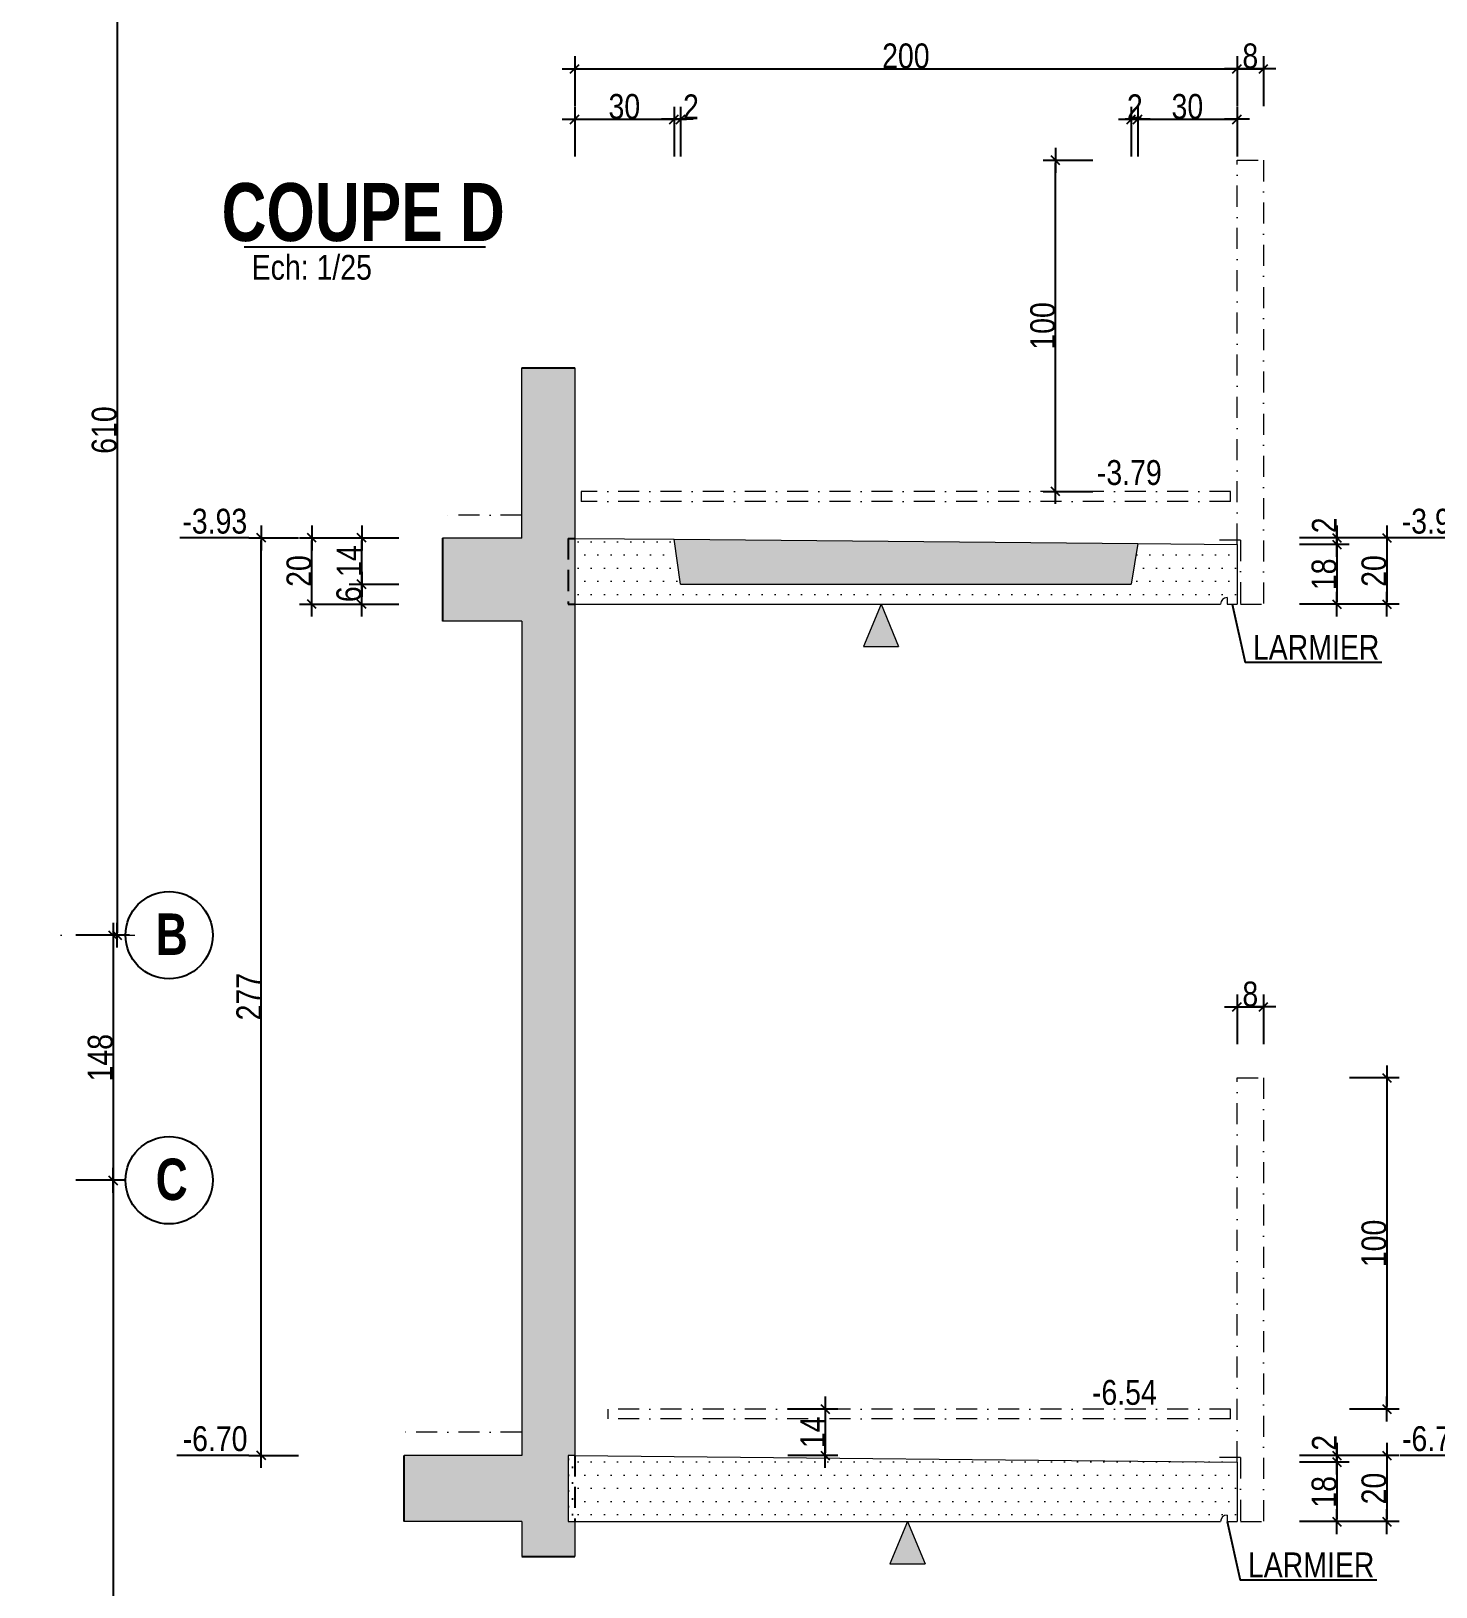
# Model space of a CAD drawing. Header units: millimetres. Extents: x 9051 to 35021, y -32652 to 0.
# Drawn here: x 32527 to 33375, y -30262 to -29322 of the extents above; entities that cross this region are included whole.
import ezdxf
from ezdxf.enums import TextEntityAlignment as Align

# ---------------------------------------------------------------- set-up
doc = ezdxf.new("R2010")
doc.units = ezdxf.units.MM
doc.linetypes.add('CACHEX2', pattern=[19.05, 12.7, -6.35])
doc.linetypes.add('TIRETPTX2', pattern=[50.8, 25.4, -12.7, 0, -12.7])
for name, color, linetype in [('01_cote_gen', 4, 'Continuous'), ('01_linteaux', 2, 'Continuous'), ('01_murs_sup', 2, 'CACHEX2'), ('01_poch_BN', 9, 'Continuous'), ('01_poch_murs', 253, 'Continuous'), ('01_texte', 230, 'Continuous'), ('AA_COTES', 2, 'Continuous')]:
    doc.layers.add(name, color=color, linetype=linetype)
doc.layers.add('01_murs_coup', color=5, linetype='Continuous', lineweight=60)
doc.layers.add('01_tram_axes', color=2, linetype='TIRETPTX2', lineweight=9)
doc.styles.add('ARIAL NA', font='ARIALN.TTF')
doc.styles.add('impact', font='impact.ttf')
doc.styles.add('STYLE2', font='ARIALN.TTF')
doc.dimstyles.new('JB25', dxfattribs={"dimscale": 0.1, "dimtxt": 150, "dimasz": 15, "dimexe": 0.1, "dimexo": 0.1, "dimgap": 0.09, "dimtad": 1, "dimdec": 1, "dimlfac": 0.5, "dimdsep": 46, "dimtxsty": 'STYLE2', "dimblk1": 'BOND_G', "dimblk2": 'BOND_D', "dimsah": 1, "dimcen": 1.5, "dimdle": 0.01, "dimse1": 1, "dimse2": 1, "dimclrd": 4, "dimclre": 2, "dimclrt": 6, "dimazin": 2, "dimtfac": 2.333333, "dimtdec": 1, "dimtix": 1, "dimtmove": 2, "dimatfit": 3, "dimldrblk": 'BOND_G', "dimfxl": 1, "dimtolj": 1, "dimtzin": 0, "dimarcsym": 0})
doc.dimstyles.new('JB50', dxfattribs={"dimscale": 0.1, "dimtxt": 150, "dimasz": 15, "dimexe": 0.1, "dimexo": 0.1, "dimgap": 0.09, "dimtad": 1, "dimdec": 1, "dimdsep": 46, "dimtxsty": 'STYLE2', "dimblk1": 'BOND_G', "dimblk2": 'BOND_D', "dimsah": 1, "dimcen": 1.5, "dimdle": 0.01, "dimse1": 1, "dimse2": 1, "dimclrd": 4, "dimclre": 2, "dimclrt": 6, "dimazin": 2, "dimtfac": 2.333333, "dimtdec": 1, "dimtix": 1, "dimtmove": 2, "dimatfit": 3, "dimldrblk": 'BOND_G', "dimfxl": 1, "dimtolj": 1, "dimtzin": 0, "dimarcsym": 0})

# ---------------------------------------------------------------- blocks, each defined once
blk = doc.blocks.new('BOND_G')
at = {"layer": 'AA_COTES', "color": 0}
for p, q in [((0, -5), (0, 15)), ((5, 0), (-5, 0)), ((1.77, 1.77), (-1.77, -1.77))]:
    blk.add_line(p, q, dxfattribs=at)
blk = doc.blocks.new('BOND_D')
at = {"layer": 'AA_COTES', "color": 0}
for p, q in [((5, 0), (-5, 0)), ((-1.77, -1.77), (1.77, 1.77)), ((0, 5), (0, -15))]:
    blk.add_line(p, q, dxfattribs=at)
blk = doc.blocks.new('*D4361')
at = {"layer": '01_cote_gen', "color": 4, "lineweight": -2, "ltscale": 0.1, "transparency": 16777216}
blk.add_line((32578.81, -29259.73), (32578.81, -29866.73), dxfattribs=at)
at = {"layer": 'Defpoints', "color": 0, "ltscale": 0.1, "transparency": 16777216}
for p in [(32574.59, -29258.23), (32574.59, -29868.23), (32578.81, -29868.23)]:
    blk.add_point(p, dxfattribs=at)
at = {"layer": '01_cote_gen', "color": 4, "lineweight": -2, "ltscale": 0.1, "transparency": 16777216, "xscale": 1.5, "yscale": 1.5, "zscale": 1.5}
for name, p, rotation in [('BOND_G', (32578.81, -29258.23), 90), ('BOND_D', (32578.81, -29868.23), 270)]:
    blk.add_blockref(name, p, dxfattribs=dict(at, rotation=rotation))
at = {"layer": '01_cote_gen', "color": 6, "ltscale": 0.1, "transparency": 16777216, "insert": (32571.14, -29563.23), "char_height": 15, "attachment_point": 5, "rotation": 90, "style": 'STYLE2'}
blk.add_mtext('\\A1;610', dxfattribs=at)
blk = doc.blocks.new('*D4362')
at = {"layer": '01_cote_gen', "color": 4, "lineweight": -2, "ltscale": 0.1, "transparency": 16777216}
blk.add_line((32576.42, -29869.73), (32576.42, -30014.73), dxfattribs=at)
at = {"layer": 'Defpoints', "color": 0, "ltscale": 0.1, "transparency": 16777216}
for p in [(32574.59, -29868.23), (32576.42, -30016.23), (32576.42, -30016.23)]:
    blk.add_point(p, dxfattribs=at)
at = {"layer": '01_cote_gen', "color": 4, "lineweight": -2, "ltscale": 0.1, "transparency": 16777216, "xscale": 1.5, "yscale": 1.5, "zscale": 1.5}
for name, p, rotation in [('BOND_G', (32576.42, -29868.23), 90), ('BOND_D', (32576.42, -30016.23), 270)]:
    blk.add_blockref(name, p, dxfattribs=dict(at, rotation=rotation))
at = {"layer": '01_cote_gen', "color": 6, "ltscale": 0.1, "transparency": 16777216, "insert": (32568.75, -29942.23), "char_height": 15, "attachment_point": 5, "rotation": 90, "style": 'STYLE2'}
blk.add_mtext('\\A1;148', dxfattribs=at)
blk = doc.blocks.new('*D4363')
at = {"layer": '01_cote_gen', "color": 4, "lineweight": -2, "ltscale": 0.1, "transparency": 16777216}
blk.add_line((32576.42, -30017.73), (32576.42, -30624.73), dxfattribs=at)
at = {"layer": 'Defpoints', "color": 0, "ltscale": 0.1, "transparency": 16777216}
for p in [(32576.42, -30016.23), (32576.42, -30626.23), (32576.42, -30626.23)]:
    blk.add_point(p, dxfattribs=at)
at = {"layer": '01_cote_gen', "color": 4, "lineweight": -2, "ltscale": 0.1, "transparency": 16777216, "xscale": 1.5, "yscale": 1.5, "zscale": 1.5}
for name, p, rotation in [('BOND_G', (32576.42, -30016.23), 90), ('BOND_D', (32576.42, -30626.23), 270)]:
    blk.add_blockref(name, p, dxfattribs=dict(at, rotation=rotation))
at = {"layer": '01_cote_gen', "color": 6, "ltscale": 0.1, "transparency": 16777216, "insert": (32568.75, -30321.23), "char_height": 15, "attachment_point": 5, "rotation": 90, "style": 'STYLE2'}
blk.add_mtext('\\A1;610', dxfattribs=at)
blk = doc.blocks.new('*D4152')
at = {"layer": '01_cote_gen', "color": 4, "lineweight": -2, "transparency": 16777216}
blk.add_line((33315.44, -30187.86), (33315.44, -30220.86), dxfattribs=at)
at = {"layer": 'Defpoints', "color": 0, "transparency": 16777216}
for p in [(33200.36, -30186.36), (33200.36, -30222.36), (33315.44, -30222.36)]:
    blk.add_point(p, dxfattribs=at)
at = {"layer": '01_cote_gen', "color": 4, "lineweight": -2, "transparency": 16777216, "xscale": 1.5, "yscale": 1.5, "zscale": 1.5}
for name, p, rotation in [('BOND_G', (33315.44, -30186.36), 90), ('BOND_D', (33315.44, -30222.36), 270)]:
    blk.add_blockref(name, p, dxfattribs=dict(at, rotation=rotation))
at = {"layer": '01_cote_gen', "color": 6, "lineweight": 0, "transparency": 16777216, "insert": (33307.77, -30204.36), "char_height": 15, "attachment_point": 5, "rotation": 90, "style": 'STYLE2'}
blk.add_mtext('\\A1;18', dxfattribs=at)
blk = doc.blocks.new('*D4153')
at = {"layer": '01_cote_gen', "color": 4, "lineweight": -2, "transparency": 16777216}
blk.add_line((32856.68, -29345.07), (33253.68, -29345.07), dxfattribs=at)
at = {"layer": 'Defpoints', "color": 0, "transparency": 16777216}
for p in [(33255.18, -29345.07), (33255.18, -29356.7), (32855.18, -29419.95)]:
    blk.add_point(p, dxfattribs=at)
at = {"layer": '01_cote_gen', "color": 4, "lineweight": -2, "transparency": 16777216, "xscale": 1.5, "yscale": 1.5, "zscale": 1.5, "rotation": 180}
blk.add_blockref('BOND_G', (32855.18, -29345.07), dxfattribs=at)
at = {"layer": '01_cote_gen', "color": 4, "lineweight": -2, "transparency": 16777216, "xscale": 1.5, "yscale": 1.5, "zscale": 1.5}
blk.add_blockref('BOND_D', (33255.18, -29345.07), dxfattribs=at)
at = {"layer": '01_cote_gen', "color": 6, "lineweight": 0, "transparency": 16777216, "insert": (33055.18, -29337.4), "char_height": 15, "attachment_point": 5, "style": 'STYLE2'}
blk.add_mtext('\\A1;200', dxfattribs=at)
blk = doc.blocks.new('*D4154')
at = {"layer": '01_cote_gen', "color": 4, "lineweight": -2, "transparency": 16777216}
blk.add_line((33315.44, -30183.86), (33315.44, -30184.86), dxfattribs=at)
at = {"layer": 'Defpoints', "color": 0, "transparency": 16777216}
for p in [(32796.36, -30182.36), (33200.36, -30186.36), (33315.44, -30186.36)]:
    blk.add_point(p, dxfattribs=at)
at = {"layer": '01_cote_gen', "color": 4, "lineweight": -2, "transparency": 16777216, "xscale": 1.5, "yscale": 1.5, "zscale": 1.5}
for name, p, rotation in [('BOND_G', (33315.44, -30182.36), 90), ('BOND_D', (33315.44, -30186.36), 270)]:
    blk.add_blockref(name, p, dxfattribs=dict(at, rotation=rotation))
at = {"layer": '01_cote_gen', "color": 6, "lineweight": 0, "transparency": 16777216, "insert": (33307.9, -30174.75), "char_height": 15, "attachment_point": 5, "rotation": 90, "style": 'STYLE2'}
blk.add_mtext('\\A1;2', dxfattribs=at)
blk = doc.blocks.new('*D4155')
at = {"layer": '01_cote_gen', "color": 4, "lineweight": -2, "transparency": 16777216}
blk.add_line((33345.6, -30183.86), (33345.6, -30220.86), dxfattribs=at)
at = {"layer": 'Defpoints', "color": 0, "transparency": 16777216}
for p in [(33322.94, -30182.36), (33322.94, -30222.36), (33345.6, -30222.36)]:
    blk.add_point(p, dxfattribs=at)
at = {"layer": '01_cote_gen', "color": 4, "lineweight": -2, "transparency": 16777216, "xscale": 1.5, "yscale": 1.5, "zscale": 1.5}
for name, p, rotation in [('BOND_G', (33345.6, -30182.36), 90), ('BOND_D', (33345.6, -30222.36), 270)]:
    blk.add_blockref(name, p, dxfattribs=dict(at, rotation=rotation))
at = {"layer": '01_cote_gen', "color": 6, "lineweight": 0, "transparency": 16777216, "insert": (33337.93, -30202.36), "char_height": 15, "attachment_point": 5, "rotation": 90, "style": 'STYLE2'}
blk.add_mtext('\\A1;20', dxfattribs=at)
blk = doc.blocks.new('*D4156')
at = {"layer": '01_cote_gen', "color": 4, "lineweight": -2, "ltscale": 2, "transparency": 16777216}
blk.add_line((32856.68, -29375.6), (32913.68, -29375.6), dxfattribs=at)
at = {"layer": 'Defpoints', "color": 0, "ltscale": 2, "transparency": 16777216}
for p in [(32915.18, -29375.6), (32855.18, -29398.1), (32915.18, -29398.1)]:
    blk.add_point(p, dxfattribs=at)
at = {"layer": '01_cote_gen', "color": 4, "lineweight": -2, "ltscale": 2, "transparency": 16777216, "xscale": 1.5, "yscale": 1.5, "zscale": 1.5, "rotation": 180}
blk.add_blockref('BOND_G', (32855.18, -29375.6), dxfattribs=at)
at = {"layer": '01_cote_gen', "color": 4, "lineweight": -2, "ltscale": 2, "transparency": 16777216, "xscale": 1.5, "yscale": 1.5, "zscale": 1.5}
blk.add_blockref('BOND_D', (32915.18, -29375.6), dxfattribs=at)
at = {"layer": '01_cote_gen', "color": 6, "lineweight": 0, "ltscale": 2, "transparency": 16777216, "insert": (32885.18, -29367.93), "char_height": 15, "attachment_point": 5, "style": 'STYLE2'}
blk.add_mtext('\\A1;30', dxfattribs=at)
blk = doc.blocks.new('*D4157')
at = {"layer": '01_cote_gen', "color": 4, "lineweight": -2, "ltscale": 2, "transparency": 16777216}
blk.add_line((32916.68, -29375.6), (32917.68, -29375.6), dxfattribs=at)
at = {"layer": 'Defpoints', "color": 0, "ltscale": 2, "transparency": 16777216}
for p in [(32919.18, -29375.6), (32915.18, -29398.1), (32919.18, -29398.1)]:
    blk.add_point(p, dxfattribs=at)
at = {"layer": '01_cote_gen', "color": 4, "lineweight": -2, "ltscale": 2, "transparency": 16777216, "xscale": 1.5, "yscale": 1.5, "zscale": 1.5, "rotation": 180}
blk.add_blockref('BOND_G', (32915.18, -29375.6), dxfattribs=at)
at = {"layer": '01_cote_gen', "color": 4, "lineweight": -2, "ltscale": 2, "transparency": 16777216, "xscale": 1.5, "yscale": 1.5, "zscale": 1.5}
blk.add_blockref('BOND_D', (32919.18, -29375.6), dxfattribs=at)
at = {"layer": '01_cote_gen', "color": 6, "lineweight": 0, "ltscale": 2, "transparency": 16777216, "insert": (32925.42, -29368.06), "char_height": 15, "attachment_point": 5, "style": 'STYLE2'}
blk.add_mtext('\\A1;2', dxfattribs=at)
blk = doc.blocks.new('*D4158')
at = {"layer": '01_cote_gen', "color": 4, "lineweight": -2, "ltscale": 2, "transparency": 16777216}
blk.add_line((33192.68, -29375.6), (33193.68, -29375.6), dxfattribs=at)
at = {"layer": 'Defpoints', "color": 0, "ltscale": 2, "transparency": 16777216}
for p in [(33195.18, -29375.6), (33195.18, -29397.73), (33191.18, -29422.32)]:
    blk.add_point(p, dxfattribs=at)
at = {"layer": '01_cote_gen', "color": 4, "lineweight": -2, "ltscale": 2, "transparency": 16777216, "xscale": 1.5, "yscale": 1.5, "zscale": 1.5, "rotation": 180}
blk.add_blockref('BOND_G', (33191.18, -29375.6), dxfattribs=at)
at = {"layer": '01_cote_gen', "color": 4, "lineweight": -2, "ltscale": 2, "transparency": 16777216, "xscale": 1.5, "yscale": 1.5, "zscale": 1.5}
blk.add_blockref('BOND_D', (33195.18, -29375.6), dxfattribs=at)
at = {"layer": '01_cote_gen', "color": 6, "lineweight": 0, "ltscale": 2, "transparency": 16777216, "insert": (33193.46, -29368.06), "char_height": 15, "attachment_point": 5, "style": 'STYLE2'}
blk.add_mtext('\\A1;2', dxfattribs=at)
blk = doc.blocks.new('*D4159')
at = {"layer": '01_cote_gen', "color": 4, "lineweight": -2, "ltscale": 2, "transparency": 16777216}
blk.add_line((33196.68, -29375.6), (33253.68, -29375.6), dxfattribs=at)
at = {"layer": 'Defpoints', "color": 0, "ltscale": 2, "transparency": 16777216}
for p in [(33195.18, -29383.1), (33255.18, -29375.6), (33255.18, -29398.32)]:
    blk.add_point(p, dxfattribs=at)
at = {"layer": '01_cote_gen', "color": 4, "lineweight": -2, "ltscale": 2, "transparency": 16777216, "xscale": 1.5, "yscale": 1.5, "zscale": 1.5, "rotation": 180}
blk.add_blockref('BOND_G', (33195.18, -29375.6), dxfattribs=at)
at = {"layer": '01_cote_gen', "color": 4, "lineweight": -2, "ltscale": 2, "transparency": 16777216, "xscale": 1.5, "yscale": 1.5, "zscale": 1.5}
blk.add_blockref('BOND_D', (33255.18, -29375.6), dxfattribs=at)
at = {"layer": '01_cote_gen', "color": 6, "lineweight": 0, "ltscale": 2, "transparency": 16777216, "insert": (33225.18, -29367.93), "char_height": 15, "attachment_point": 5, "style": 'STYLE2'}
blk.add_mtext('\\A1;30', dxfattribs=at)
blk = doc.blocks.new('*D4160')
at = {"layer": '01_cote_gen', "color": 4, "lineweight": -2, "ltscale": 2, "transparency": 16777216}
blk.add_line((32696.44, -29666.86), (32696.44, -29629.86), dxfattribs=at)
at = {"layer": 'Defpoints', "color": 0, "ltscale": 2, "transparency": 16777216}
for p in [(32696.44, -29628.36), (32729.48, -29628.36), (32729.48, -29668.36)]:
    blk.add_point(p, dxfattribs=at)
at = {"layer": '01_cote_gen', "color": 4, "lineweight": -2, "ltscale": 2, "transparency": 16777216, "xscale": 1.5, "yscale": 1.5, "zscale": 1.5}
for name, p, rotation in [('BOND_D', (32696.44, -29628.36), 90), ('BOND_G', (32696.44, -29668.36), 270)]:
    blk.add_blockref(name, p, dxfattribs=dict(at, rotation=rotation))
at = {"layer": '01_cote_gen', "color": 6, "lineweight": 0, "ltscale": 2, "transparency": 16777216, "insert": (32688.77, -29648.36), "char_height": 15, "attachment_point": 5, "rotation": 90, "style": 'STYLE2'}
blk.add_mtext('\\A1;20', dxfattribs=at)
blk = doc.blocks.new('*D4161')
at = {"layer": '01_cote_gen', "color": 4, "lineweight": -2, "ltscale": 2, "transparency": 16777216}
blk.add_line((32726.57, -29666.86), (32726.57, -29657.86), dxfattribs=at)
at = {"layer": 'Defpoints', "color": 0, "ltscale": 2, "transparency": 16777216}
for p in [(32726.57, -29656.36), (32938.36, -29656.36), (32938.36, -29668.36)]:
    blk.add_point(p, dxfattribs=at)
at = {"layer": '01_cote_gen', "color": 4, "lineweight": -2, "ltscale": 2, "transparency": 16777216, "xscale": 1.5, "yscale": 1.5, "zscale": 1.5}
for name, p, rotation in [('BOND_D', (32726.57, -29656.36), 90), ('BOND_G', (32726.57, -29668.36), 270)]:
    blk.add_blockref(name, p, dxfattribs=dict(at, rotation=rotation))
at = {"layer": '01_cote_gen', "color": 6, "lineweight": 0, "ltscale": 2, "transparency": 16777216, "insert": (32718.91, -29662.36), "char_height": 15, "attachment_point": 5, "rotation": 90, "style": 'STYLE2'}
blk.add_mtext('\\A1;6', dxfattribs=at)
blk = doc.blocks.new('*D4162')
at = {"layer": '01_cote_gen', "color": 4, "lineweight": -2, "ltscale": 2, "transparency": 16777216}
blk.add_line((32726.57, -29654.86), (32726.57, -29629.86), dxfattribs=at)
at = {"layer": 'Defpoints', "color": 0, "ltscale": 2, "transparency": 16777216}
for p in [(32718.94, -29628.36), (32726.57, -29628.36), (32749.07, -29656.36)]:
    blk.add_point(p, dxfattribs=at)
at = {"layer": '01_cote_gen', "color": 4, "lineweight": -2, "ltscale": 2, "transparency": 16777216, "xscale": 1.5, "yscale": 1.5, "zscale": 1.5}
for name, p, rotation in [('BOND_D', (32726.57, -29628.36), 90), ('BOND_G', (32726.57, -29656.36), 270)]:
    blk.add_blockref(name, p, dxfattribs=dict(at, rotation=rotation))
at = {"layer": '01_cote_gen', "color": 6, "lineweight": 0, "ltscale": 2, "transparency": 16777216, "insert": (32719.04, -29642.36), "char_height": 15, "attachment_point": 5, "rotation": 90, "style": 'STYLE2'}
blk.add_mtext('\\A1;14', dxfattribs=at)
blk = doc.blocks.new('*D4163')
at = {"layer": '01_cote_gen', "color": 4, "lineweight": -2, "ltscale": 2, "transparency": 16777216}
blk.add_line((33256.68, -29911.51), (33269.68, -29911.51), dxfattribs=at)
at = {"layer": 'Defpoints', "color": 0, "ltscale": 2, "transparency": 16777216}
for p in [(33271.18, -29911.51), (33255.18, -29985.77), (33271.18, -29985.77)]:
    blk.add_point(p, dxfattribs=at)
at = {"layer": '01_cote_gen', "color": 4, "lineweight": -2, "ltscale": 2, "transparency": 16777216, "xscale": 1.5, "yscale": 1.5, "zscale": 1.5, "rotation": 180}
blk.add_blockref('BOND_G', (33255.18, -29911.51), dxfattribs=at)
at = {"layer": '01_cote_gen', "color": 4, "lineweight": -2, "ltscale": 2, "transparency": 16777216, "xscale": 1.5, "yscale": 1.5, "zscale": 1.5}
blk.add_blockref('BOND_D', (33271.18, -29911.51), dxfattribs=at)
at = {"layer": '01_cote_gen', "color": 6, "lineweight": 0, "ltscale": 2, "transparency": 16777216, "insert": (33263.18, -29903.84), "char_height": 15, "attachment_point": 5, "style": 'STYLE2'}
blk.add_mtext('\\A1;8', dxfattribs=at)
blk = doc.blocks.new('*D4164')
at = {"layer": '01_cote_gen', "color": 4, "lineweight": -2, "ltscale": 2, "transparency": 16777216}
blk.add_line((33345.6, -29955.86), (33345.6, -30152.86), dxfattribs=at)
at = {"layer": 'Defpoints', "color": 0, "ltscale": 2, "transparency": 16777216}
for p in [(33232.36, -29954.36), (33212.36, -30154.36), (33345.6, -30154.36)]:
    blk.add_point(p, dxfattribs=at)
at = {"layer": '01_cote_gen', "color": 4, "lineweight": -2, "ltscale": 2, "transparency": 16777216, "xscale": 1.5, "yscale": 1.5, "zscale": 1.5}
for name, p, rotation in [('BOND_G', (33345.6, -29954.36), 90), ('BOND_D', (33345.6, -30154.36), 270)]:
    blk.add_blockref(name, p, dxfattribs=dict(at, rotation=rotation))
at = {"layer": '01_cote_gen', "color": 6, "lineweight": 0, "ltscale": 2, "transparency": 16777216, "insert": (33337.93, -30054.36), "char_height": 15, "attachment_point": 5, "rotation": 90, "style": 'STYLE2'}
blk.add_mtext('\\A1;100', dxfattribs=at)
blk = doc.blocks.new('*D4165')
at = {"layer": '01_cote_gen', "color": 4, "lineweight": -2, "transparency": 16777216}
blk.add_line((33315.44, -29633.86), (33315.44, -29666.86), dxfattribs=at)
at = {"layer": 'Defpoints', "color": 0, "transparency": 16777216}
for p in [(33212.36, -29632.36), (33212.36, -29668.36), (33315.44, -29668.36)]:
    blk.add_point(p, dxfattribs=at)
at = {"layer": '01_cote_gen', "color": 4, "lineweight": -2, "transparency": 16777216, "xscale": 1.5, "yscale": 1.5, "zscale": 1.5}
for name, p, rotation in [('BOND_G', (33315.44, -29632.36), 90), ('BOND_D', (33315.44, -29668.36), 270)]:
    blk.add_blockref(name, p, dxfattribs=dict(at, rotation=rotation))
at = {"layer": '01_cote_gen', "color": 6, "lineweight": 0, "transparency": 16777216, "insert": (33307.77, -29650.36), "char_height": 15, "attachment_point": 5, "rotation": 90, "style": 'STYLE2'}
blk.add_mtext('\\A1;18', dxfattribs=at)
blk = doc.blocks.new('*D4166')
at = {"layer": '01_cote_gen', "color": 4, "lineweight": -2, "transparency": 16777216}
blk.add_line((33315.44, -29629.86), (33315.44, -29630.86), dxfattribs=at)
at = {"layer": 'Defpoints', "color": 0, "transparency": 16777216}
for p in [(32824.36, -29628.36), (33212.36, -29632.36), (33315.44, -29632.36)]:
    blk.add_point(p, dxfattribs=at)
at = {"layer": '01_cote_gen', "color": 4, "lineweight": -2, "transparency": 16777216, "xscale": 1.5, "yscale": 1.5, "zscale": 1.5}
for name, p, rotation in [('BOND_G', (33315.44, -29628.36), 90), ('BOND_D', (33315.44, -29632.36), 270)]:
    blk.add_blockref(name, p, dxfattribs=dict(at, rotation=rotation))
at = {"layer": '01_cote_gen', "color": 6, "lineweight": 0, "transparency": 16777216, "insert": (33307.9, -29620.76), "char_height": 15, "attachment_point": 5, "rotation": 90, "style": 'STYLE2'}
blk.add_mtext('\\A1;2', dxfattribs=at)
blk = doc.blocks.new('*D4167')
at = {"layer": '01_cote_gen', "color": 4, "lineweight": -2, "transparency": 16777216}
blk.add_line((33345.6, -29629.86), (33345.6, -29666.86), dxfattribs=at)
at = {"layer": 'Defpoints', "color": 0, "transparency": 16777216}
for p in [(33322.94, -29628.36), (33322.94, -29668.36), (33345.6, -29668.36)]:
    blk.add_point(p, dxfattribs=at)
at = {"layer": '01_cote_gen', "color": 4, "lineweight": -2, "transparency": 16777216, "xscale": 1.5, "yscale": 1.5, "zscale": 1.5}
for name, p, rotation in [('BOND_G', (33345.6, -29628.36), 90), ('BOND_D', (33345.6, -29668.36), 270)]:
    blk.add_blockref(name, p, dxfattribs=dict(at, rotation=rotation))
at = {"layer": '01_cote_gen', "color": 6, "lineweight": 0, "transparency": 16777216, "insert": (33337.93, -29648.36), "char_height": 15, "attachment_point": 5, "rotation": 90, "style": 'STYLE2'}
blk.add_mtext('\\A1;20', dxfattribs=at)
blk = doc.blocks.new('*D4168')
at = {"layer": '01_cote_gen', "color": 4, "lineweight": -2, "ltscale": 2, "transparency": 16777216}
blk.add_line((32665.94, -30180.86), (32665.94, -29629.86), dxfattribs=at)
at = {"layer": 'Defpoints', "color": 0, "ltscale": 2, "transparency": 16777216}
for p in [(32665.94, -29628.36), (32689.03, -29628.36), (32689.03, -30182.36)]:
    blk.add_point(p, dxfattribs=at)
at = {"layer": '01_cote_gen', "color": 4, "lineweight": -2, "ltscale": 2, "transparency": 16777216, "xscale": 1.5, "yscale": 1.5, "zscale": 1.5}
for name, p, rotation in [('BOND_D', (32665.94, -29628.36), 90), ('BOND_G', (32665.94, -30182.36), 270)]:
    blk.add_blockref(name, p, dxfattribs=dict(at, rotation=rotation))
at = {"layer": '01_cote_gen', "color": 6, "lineweight": 0, "ltscale": 2, "transparency": 16777216, "insert": (32658.4, -29905.36), "char_height": 15, "attachment_point": 5, "rotation": 90, "style": 'STYLE2'}
blk.add_mtext('\\A1;277', dxfattribs=at)
blk = doc.blocks.new('*D4414')
at = {"layer": '01_cote_gen', "color": 4, "lineweight": -2, "ltscale": 2, "transparency": 16777216}
blk.add_line((33006.5, -30155.86), (33006.5, -30180.86), dxfattribs=at)
at = {"layer": 'Defpoints', "color": 0, "ltscale": 2, "transparency": 16777216}
for p in [(32875.18, -30154.36), (32787.7, -30182.36), (33006.5, -30182.36)]:
    blk.add_point(p, dxfattribs=at)
at = {"layer": '01_cote_gen', "color": 4, "lineweight": -2, "ltscale": 2, "transparency": 16777216, "xscale": 1.5, "yscale": 1.5, "zscale": 1.5}
for name, p, rotation in [('BOND_G', (33006.5, -30154.36), 90), ('BOND_D', (33006.5, -30182.36), 270)]:
    blk.add_blockref(name, p, dxfattribs=dict(at, rotation=rotation))
at = {"layer": '01_cote_gen', "color": 6, "lineweight": 0, "ltscale": 2, "transparency": 16777216, "insert": (32998.96, -30168.36), "char_height": 15, "attachment_point": 5, "rotation": 90, "style": 'STYLE2'}
blk.add_mtext('\\A1;14', dxfattribs=at)
blk = doc.blocks.new('*D4169')
at = {"layer": '01_cote_gen', "color": 4, "lineweight": -2, "ltscale": 2, "transparency": 16777216}
blk.add_line((33256.68, -29345.07), (33269.68, -29345.07), dxfattribs=at)
at = {"layer": 'Defpoints', "color": 0, "ltscale": 2, "transparency": 16777216}
for p in [(33271.18, -29345.07), (33255.18, -29419.34), (33271.18, -29419.34)]:
    blk.add_point(p, dxfattribs=at)
at = {"layer": '01_cote_gen', "color": 4, "lineweight": -2, "ltscale": 2, "transparency": 16777216, "xscale": 1.5, "yscale": 1.5, "zscale": 1.5, "rotation": 180}
blk.add_blockref('BOND_G', (33255.18, -29345.07), dxfattribs=at)
at = {"layer": '01_cote_gen', "color": 4, "lineweight": -2, "ltscale": 2, "transparency": 16777216, "xscale": 1.5, "yscale": 1.5, "zscale": 1.5}
blk.add_blockref('BOND_D', (33271.18, -29345.07), dxfattribs=at)
at = {"layer": '01_cote_gen', "color": 6, "lineweight": 0, "ltscale": 2, "transparency": 16777216, "insert": (33263.18, -29337.4), "char_height": 15, "attachment_point": 5, "style": 'STYLE2'}
blk.add_mtext('\\A1;8', dxfattribs=at)
blk = doc.blocks.new('*D4415')
at = {"layer": '01_cote_gen', "color": 4, "lineweight": -2, "transparency": 16777216}
blk.add_line((33145.57, -29598.86), (33145.57, -29401.86), dxfattribs=at)
at = {"layer": 'Defpoints', "color": 0, "transparency": 16777216}
for p in [(33145.57, -29400.36), (33255.18, -29400.36), (33194.41, -29600.36)]:
    blk.add_point(p, dxfattribs=at)
at = {"layer": '01_cote_gen', "color": 4, "lineweight": -2, "transparency": 16777216, "xscale": 1.5, "yscale": 1.5, "zscale": 1.5}
for name, p, rotation in [('BOND_D', (33145.57, -29400.36), 90), ('BOND_G', (33145.57, -29600.36), 270)]:
    blk.add_blockref(name, p, dxfattribs=dict(at, rotation=rotation))
at = {"layer": '01_cote_gen', "color": 6, "lineweight": 0, "transparency": 16777216, "insert": (33137.9, -29500.36), "char_height": 15, "attachment_point": 5, "rotation": 90, "style": 'STYLE2'}
blk.add_mtext('\\A1;100', dxfattribs=at)

msp = doc.modelspace()

# ---------------------------------------------------------------- hatches: boundary and pattern name
at = {"layer": '01_linteaux', "lineweight": 0}
h = msp.add_hatch(dxfattribs=at)
h.set_pattern_fill('DOTS', color=256, scale=5)
h.paths.add_polyline_path([(32915.18, -29629.15), (32855.18, -29628.68), (32855.18, -29668.36), (33245.18, -29668.36, -0.414214), (33249.18, -29664.36), (33249.18, -29668.36), (33255.18, -29668.36), (33255.18, -29632.36), (33195.18, -29631.77), (33191.18, -29656.36), (32919.18, -29656.36)])
h = msp.add_hatch(dxfattribs=at)
h.set_pattern_fill('DOTS', color=256, scale=5)
h.paths.add_polyline_path([(33255.18, -30186.36), (32855.18, -30182.36), (32855.18, -30222.36), (33245.18, -30222.36, -0.414214), (33249.18, -30218.36), (33249.18, -30222.36), (33255.18, -30222.36)])
at = {"layer": '01_poch_BN', "ltscale": 0.1}
h = msp.add_hatch(color=256, dxfattribs=at)
h.dxf.hatch_style = 1
h.paths.add_polyline_path([(32855.18, -29525.58), (32823.18, -29525.58), (32823.18, -29628.56), (32775.42, -29628.56), (32775.42, -29678.56), (32823.18, -29678.56), (32823.18, -30182.36), (32752.22, -30182.36), (32752.22, -30222.36), (32823.18, -30222.36), (32823.18, -30243.42), (32855.18, -30243.42), (32855.18, -30222.36), (32851.18, -30222.36), (32851.18, -30182.36), (32855.18, -30182.36)])
h = msp.add_hatch(color=256, dxfattribs=at)
h.dxf.hatch_style = 1
h.paths.add_polyline_path([(33195.18, -29631.77), (32915.18, -29629.15), (32919.18, -29656.36), (33191.18, -29656.36)])
at = {"layer": '01_poch_murs', "ltscale": 0.1}
h = msp.add_hatch(dxfattribs=at)
h.set_pattern_fill('DOTS', color=256, scale=3)
h.set_pattern_definition([(0, (9024.729, 0), (2.38125, 4.7625), [0, -4.7625])])
h.paths.add_polyline_path([(32855.18, -30182.36), (32851.18, -30182.36), (32851.18, -30222.36), (32855.18, -30222.36)])

# ---------------------------------------------------------------- linework, layer by layer
at = {"layer": '01_linteaux', "lineweight": 0}
for p, q in [((32915.18, -29629.15), (33195.18, -29631.77)), ((33040.18, -29668.36), (33029.53, -29693.86)), ((33040.18, -29668.36), (33050.83, -29693.86)), ((33029.53, -29693.86), (33050.83, -29693.86)), ((33056.18, -30222.36), (33045.53, -30247.85)), ((33056.18, -30222.36), (33066.83, -30247.85)), ((33045.53, -30247.85), (33066.83, -30247.85))]:
    msp.add_line(p, q, dxfattribs=at)
for points in [[(33040.18, -29668.36), (33029.53, -29693.86), (33050.83, -29693.86)], [(33056.18, -30222.36), (33045.53, -30247.85), (33066.83, -30247.85)]]:
    msp.add_solid(points, dxfattribs=at)
at = {"layer": '01_murs_coup', "linetype": 'Continuous', "lineweight": 0}
for p, q in [((32823.18, -29628.56), (32823.18, -29525.58)), ((32855.18, -29525.58), (32855.18, -30182.36)), ((32823.18, -29628.56), (32775.42, -29628.56)), ((32855.18, -29628.68), (32915.18, -29629.15)), ((32919.18, -29656.36), (32915.18, -29629.15)), ((33195.18, -29631.77), (33191.18, -29656.36)), ((33195.18, -29631.77), (33255.18, -29632.36)), ((33255.18, -29632.36), (33255.18, -29668.36)), ((32919.18, -29656.36), (33191.18, -29656.36)), ((33249.18, -29664.36), (33249.18, -29668.36)), ((32855.18, -29668.36), (33245.18, -29668.36)), ((33249.18, -29668.36), (33255.18, -29668.36)), ((32823.18, -29678.56), (32775.42, -29678.56)), ((32823.18, -29678.56), (32823.18, -30182.36)), ((32823.18, -30182.36), (32752.22, -30182.36)), ((32851.18, -30182.36), (32851.18, -30222.36)), ((32855.18, -30182.36), (32851.18, -30182.36)), ((32855.18, -30182.36), (33255.18, -30186.36)), ((33255.18, -30186.36), (33255.18, -30222.36)), ((33249.18, -30218.36), (33249.18, -30222.36)), ((32823.18, -30222.36), (32752.22, -30222.36)), ((32823.18, -30222.36), (32823.18, -30243.42)), ((32851.18, -30222.36), (33245.18, -30222.36)), ((32855.18, -30222.36), (32855.18, -30243.42)), ((33249.18, -30222.36), (33255.18, -30222.36))]:
    msp.add_line(p, q, dxfattribs=at)
for centre in [(33249.18, -29668.36), (33249.18, -30222.36)]:
    msp.add_arc(centre, 4, 90, 180, dxfattribs=at)
at = {"layer": '01_murs_sup'}
for p, q in [((32851.18, -29628.68), (32851.18, -29668.36)), ((32851.18, -29628.68), (32855.18, -29628.68)), ((32851.18, -29668.36), (32855.18, -29668.36)), ((32855.18, -30182.36), (32855.18, -30222.36))]:
    msp.add_line(p, q, dxfattribs=at)
at = {"layer": '01_poch_BN', "ltscale": 0.1}
for p, q in [((32823.18, -29525.58), (32855.18, -29525.58)), ((32775.42, -29628.56), (32775.42, -29678.56)), ((32752.22, -30222.36), (32752.22, -30182.36)), ((32823.18, -30243.42), (32855.18, -30243.42))]:
    msp.add_line(p, q, dxfattribs=at)
at = {"layer": '01_texte'}
for p, q in [((32655.66, -29452.69), (32801.26, -29452.69)), ((32658.44, -29628.36), (32616.75, -29628.36)), ((33394.78, -29628.36), (33353.1, -29628.36)), ((33252.18, -29668.36), (33260.15, -29703.66)), ((33342.66, -29703.66), (33260.15, -29703.66)), ((32653.99, -30182.36), (32614.91, -30182.36)), ((32658.44, -30182.36), (32617.41, -30182.36)), ((33394.78, -30182.36), (33353.75, -30182.36)), ((33249.18, -30222.36), (33257.15, -30257.66)), ((33339.66, -30257.66), (33257.15, -30257.66))]:
    msp.add_line(p, q, dxfattribs=at)
for centre in [(32610.26, -29868.23), (32610.26, -30016.23)]:
    msp.add_circle(centre, 26.34, dxfattribs=at)
at = {"layer": '01_tram_axes', "ltscale": 0.5}
for p, q in [((33255.18, -29632.36), (33255.18, -29400.36)), ((33255.18, -29400.36), (33271.18, -29400.36)), ((33271.18, -29400.36), (33271.18, -29668.36)), ((33251.18, -29600.36), (32859.18, -29600.36)), ((32859.18, -29600.36), (32859.18, -29606.36)), ((33251.18, -29606.36), (32859.18, -29606.36)), ((33251.18, -29606.36), (33251.18, -29600.36)), ((33251.18, -29606.36), (33251.18, -29600.36)), ((32823.18, -29614.56), (32775.42, -29614.56)), ((33257.18, -29629.66), (33240.19, -29629.66)), ((33257.18, -29629.66), (33257.18, -29668.36)), ((33257.18, -29668.36), (33271.18, -29668.36)), ((33255.18, -30186.36), (33255.18, -29954.36)), ((33255.18, -29954.36), (33271.18, -29954.36)), ((33271.18, -29954.36), (33271.18, -30222.36)), ((33251.18, -30154.36), (32875.18, -30154.36)), ((32875.18, -30154.36), (32875.18, -30160.36)), ((33251.18, -30160.36), (33251.18, -30154.36)), ((33251.18, -30160.36), (32875.18, -30160.36)), ((32823.18, -30168.36), (32752.22, -30168.36)), ((33257.18, -30183.66), (33240.19, -30183.66)), ((33257.18, -30183.66), (33257.18, -30222.36)), ((33257.18, -30222.36), (33271.18, -30222.36))]:
    msp.add_line(p, q, dxfattribs=at)
at = {"layer": '01_tram_axes', "color": 253, "ltscale": 2}
msp.add_line((28604.36, -29868.23), (32589.64, -29868.23), dxfattribs=at)

# ---------------------------------------------------------------- texts
at = {"layer": '01_texte', "style": 'impact'}
msp.add_text('COUPE D', height=35, dxfattribs=at).set_placement((32727.47, -29431.59), align=Align.MIDDLE)
at = {"layer": '01_texte'}
for s, style, p in [('Ech: 1/25', 'STYLE2', (32660.14, -29472.47)), ('-3.79', 'ARIAL NA', (33170.53, -29596.38)), ('-3.93', 'ARIAL NA', (32618.27, -29625.75)), ('-3.93', 'ARIAL NA', (33354.62, -29625.75)), ('LARMIER', 'ARIAL NA', (33264.74, -29701.97)), ('-6.54', 'ARIAL NA', (33167.54, -30151.81)), ('-6.70', 'ARIAL NA', (32618.44, -30179.75)), ('-6.70', 'ARIAL NA', (33354.78, -30179.75)), ('LARMIER', 'ARIAL NA', (33261.74, -30255.96))]:
    msp.add_text(s, height=15, dxfattribs=dict(at, style=style)).set_placement(p)
at = {"layer": '01_texte', "style": 'impact'}
for s, p in [('B', (32602.15, -29880.14)), ('C', (32602.15, -30028.14))]:
    msp.add_text(s, height=25, rotation=0, dxfattribs=at).set_placement(p)

# ---------------------------------------------------------------- dimensions: what is measured, and where the dimension line sits
at = {"layer": '01_cote_gen', "ltscale": 0.1}
for base, p1, p2, picture, middle in [((32578.81, -29868.23), (32574.59, -29258.23), (32574.59, -29868.23), '*D4361', (32571.14, -29563.23)), ((32576.42, -30016.23), (32574.59, -29868.23), (32576.42, -30016.23), '*D4362', (32568.75, -29942.23)), ((32576.42, -30626.23), (32576.42, -30016.23), (32576.42, -30626.23), '*D4363', (32568.75, -30321.23))]:
    dim = msp.add_linear_dim(base=base, p1=p1, p2=p2, angle=90, dimstyle='JB50', dxfattribs=at)
    dim.commit()
    dim.dimension.update_dxf_attribs({"geometry": picture, "text_midpoint": middle})
at = {"layer": '01_cote_gen', "lineweight": 0}
dim = msp.add_linear_dim(base=(33255.18, -29345.07), p1=(32855.18, -29419.95), p2=(33255.18, -29356.7), dimstyle='JB25', dxfattribs=at)
dim.commit()
dim.dimension.update_dxf_attribs({"geometry": '*D4153', "text_midpoint": (33055.18, -29337.4)})
at = {"layer": '01_cote_gen', "lineweight": 0, "ltscale": 2}
for base, p1, p2, picture, middle in [((33271.18, -29345.07), (33255.18, -29419.34), (33271.18, -29419.34), '*D4169', (33263.18, -29337.4)), ((32915.18, -29375.6), (32855.18, -29398.1), (32915.18, -29398.1), '*D4156', (32885.18, -29367.93)), ((33255.18, -29375.6), (33195.18, -29383.1), (33255.18, -29398.32), '*D4159', (33225.18, -29367.93)), ((33271.18, -29911.51), (33255.18, -29985.77), (33271.18, -29985.77), '*D4163', (33263.18, -29903.84))]:
    dim = msp.add_linear_dim(base=base, p1=p1, p2=p2, dimstyle='JB25', dxfattribs=at)
    dim.commit()
    dim.dimension.update_dxf_attribs({"geometry": picture, "text_midpoint": middle})
for base, p1, p2, picture, middle in [((32919.18, -29375.6), (32915.18, -29398.1), (32919.18, -29398.1), '*D4157', (32925.42, -29368.06)), ((33195.18, -29375.6), (33191.18, -29422.32), (33195.18, -29397.73), '*D4158', (33193.46, -29368.06))]:
    dim = msp.add_linear_dim(base=base, p1=p1, p2=p2, dimstyle='JB25', dxfattribs=at)
    dim.commit()
    dim.dimension.update_dxf_attribs({"geometry": picture, "text_midpoint": middle, "dimtype": 160})
at = {"layer": '01_cote_gen', "lineweight": 0}
for base, p1, p2, picture, middle in [((33145.57, -29400.36), (33194.41, -29600.36), (33255.18, -29400.36), '*D4415', (33137.9, -29500.36)), ((33315.44, -29668.36), (33212.36, -29632.36), (33212.36, -29668.36), '*D4165', (33307.77, -29650.36)), ((33345.6, -29668.36), (33322.94, -29628.36), (33322.94, -29668.36), '*D4167', (33337.93, -29648.36)), ((33315.44, -30222.36), (33200.36, -30186.36), (33200.36, -30222.36), '*D4152', (33307.77, -30204.36)), ((33345.6, -30222.36), (33322.94, -30182.36), (33322.94, -30222.36), '*D4155', (33337.93, -30202.36))]:
    dim = msp.add_linear_dim(base=base, p1=p1, p2=p2, angle=90, dimstyle='JB25', dxfattribs=at)
    dim.commit()
    dim.dimension.update_dxf_attribs({"geometry": picture, "text_midpoint": middle})
for base, p1, p2, picture, middle in [((33315.44, -29632.36), (32824.36, -29628.36), (33212.36, -29632.36), '*D4166', (33307.9, -29620.76)), ((33315.44, -30186.36), (32796.36, -30182.36), (33200.36, -30186.36), '*D4154', (33307.9, -30174.75))]:
    dim = msp.add_linear_dim(base=base, p1=p1, p2=p2, angle=90, dimstyle='JB25', dxfattribs=at)
    dim.commit()
    dim.dimension.update_dxf_attribs({"geometry": picture, "text_midpoint": middle, "dimtype": 160})
at = {"layer": '01_cote_gen', "lineweight": 0, "ltscale": 2}
for base, p1, p2, picture, middle in [((32665.94, -29628.36), (32689.03, -30182.36), (32689.03, -29628.36), '*D4168', (32658.4, -29905.36)), ((32696.44, -29628.36), (32729.48, -29668.36), (32729.48, -29628.36), '*D4160', (32688.77, -29648.36)), ((32726.57, -29628.36), (32749.07, -29656.36), (32718.94, -29628.36), '*D4162', (32719.04, -29642.36)), ((32726.57, -29656.36), (32938.36, -29668.36), (32938.36, -29656.36), '*D4161', (32718.91, -29662.36)), ((33345.6, -30154.36), (33232.36, -29954.36), (33212.36, -30154.36), '*D4164', (33337.93, -30054.36)), ((33006.5, -30182.36), (32875.18, -30154.36), (32787.7, -30182.36), '*D4414', (32998.96, -30168.36))]:
    dim = msp.add_linear_dim(base=base, p1=p1, p2=p2, angle=90, dimstyle='JB25', dxfattribs=at)
    dim.commit()
    dim.dimension.update_dxf_attribs({"geometry": picture, "text_midpoint": middle})

doc.saveas('drawing.dxf')
